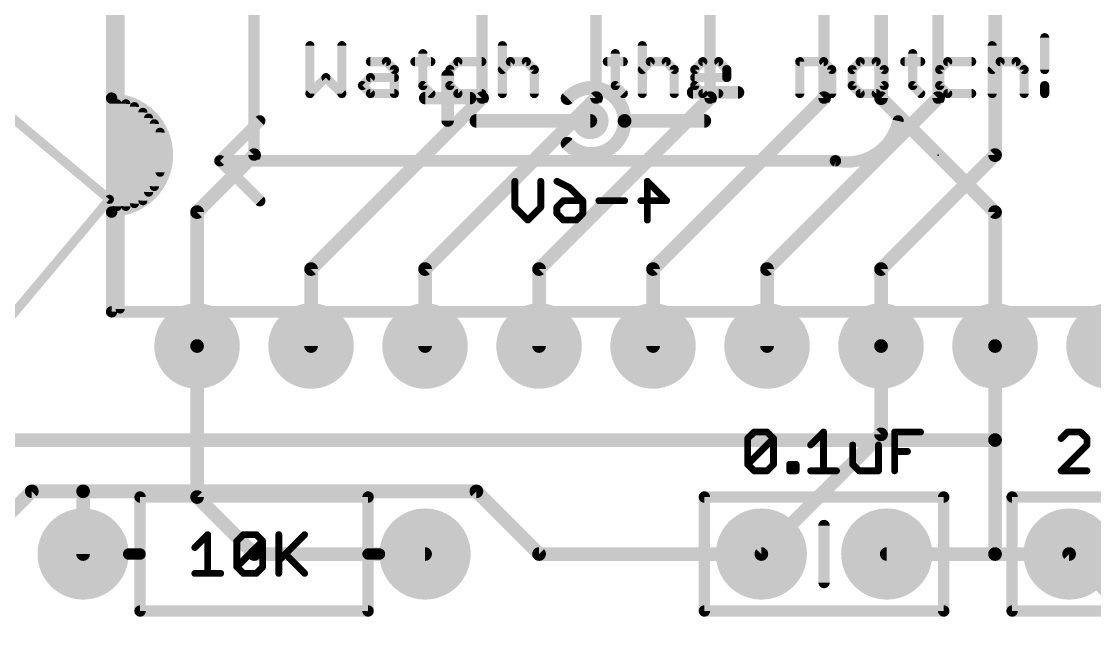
# Model space of a CAD drawing. Extents: x -33 to 32.5, y -8.9 to 49.7.
# Drawn here: x -20.42 to 3.49, y 17.5 to 30.92 of the extents above; entities that cross this region are included whole.
import ezdxf

# ---------------------------------------------------------------- set-up
doc = ezdxf.new("R2010")
doc.units = 0
for name, color, linetype in [('1', 12, 'CONTINUOUS'), ('16', 132, 'CONTINUOUS'), ('17', 110, 'CONTINUOUS'), ('21', 41, 'CONTINUOUS'), ('22', 40, 'CONTINUOUS'), ('23', 53, 'CONTINUOUS')]:
    doc.layers.add(name, color=color, linetype=linetype)

# ---------------------------------------------------------------- blocks, each defined once
blk = doc.blocks.new('ROUNDP')
at = {"const_width": 0.5}
blk.add_lwpolyline([(0, -0.25, 1), (0, 0.25, 1), (0, -0.25)], format="xyb", dxfattribs=at)

msp = doc.modelspace()

# ---------------------------------------------------------------- linework, layer by layer
at = {"layer": '1', "const_width": 0.3048}
for points in [[(-1.27, 29.21), (-1.27, 32.131)], [(1.27, 26.67), (-1.27, 29.21)], [(1.27, 23.6855), (1.27, 26.67)], [(-16.51, 20.32), (-16.51, 23.6855)], [(-1.27, 21.717), (-1.27, 23.6855)], [(-3.937, 19.05), (-1.27, 21.717)], [(-15.24, 19.05), (-16.51, 20.32)], [(-15.24, 19.05), (-11.43, 19.05)]]:
    msp.add_lwpolyline(points, dxfattribs=at)
at = {"layer": '1', "const_width": 0.1524}
for points in [[(-1.2161, 29.2639, 1), (-1.3239, 29.1561)], [(-1.3462, 29.21, 1), (-1.1938, 29.21)], [(1.3462, 26.67, 1), (1.1938, 26.67)], [(1.2161, 26.6161, 1), (1.3239, 26.7239)], [(-16.4338, 23.6855, 1), (-16.5862, 23.6855)], [(-1.1938, 23.6855, 1), (-1.3462, 23.6855)], [(1.1938, 23.6855, 1), (1.3462, 23.6855)], [(-1.3462, 21.717, 1), (-1.1938, 21.717)], [(-1.2161, 21.6631, 1), (-1.3239, 21.7709)], [(-16.4561, 20.3739, 1), (-16.5639, 20.2661)], [(-16.5862, 20.32, 1), (-16.4338, 20.32)], [(-15.24, 19.1262, 1), (-15.24, 18.9738)], [(-15.2939, 18.9961, 1), (-15.1861, 19.1039)], [(-11.43, 18.9738, 1), (-11.43, 19.1262)], [(-3.9909, 19.1039, 1), (-3.8831, 18.9961)]]:
    msp.add_lwpolyline(points, format="xyb", dxfattribs=at)
at = {"layer": '16'}
for points, const_width in [([(-15.24, 27.94), (-15.24, 35.56)], 0.254), ([(-10.16, 29.21), (-10.16, 34.29)], 0.254), ([(-7.62, 29.21), (-7.62, 33.02)], 0.254), ([(-5.08, 29.21), (-5.08, 33.02)], 0.254), ([(-2.54, 29.21), (-2.54, 33.02)], 0.254), ([(0, 29.21), (0, 33.02)], 0.254), ([(1.27, 27.94), (1.27, 32.131)], 0.3048), ([(-13.97, 25.4), (-10.16, 29.21)], 0.3048), ([(-11.43, 25.4), (-7.62, 29.21)], 0.3048), ([(-8.89, 25.4), (-5.08, 29.21)], 0.3048), ([(-6.35, 25.4), (-2.54, 29.21)], 0.3048), ([(-3.81, 25.4), (0, 29.21)], 0.3048), ([(-16.51, 26.67), (-15.24, 27.94)], 0.3048), ([(-1.27, 25.4), (1.27, 27.94)], 0.3048), ([(-16.51, 23.6855), (-16.51, 26.67)], 0.3048), ([(-13.97, 23.6855), (-13.97, 25.4)], 0.3048), ([(-11.43, 23.6855), (-11.43, 25.4)], 0.3048), ([(-8.89, 23.6855), (-8.89, 25.4)], 0.3048), ([(-6.35, 23.6855), (-6.35, 25.4)], 0.3048), ([(-3.81, 23.6855), (-3.81, 25.4)], 0.3048), ([(-1.27, 23.6855), (-1.27, 25.4)], 0.3048), ([(1.27, 21.59), (1.27, 23.6855)], 0.3048), ([(-23.6623, 21.59), (1.27, 21.59)], 0.3048), ([(1.27, 21.59), (1.27, 19.05)], 0.3048), ([(-20.193, 20.447), (-22.86, 17.78)], 0.3048), ([(-19.05, 20.447), (-20.193, 20.447)], 0.3048), ([(-19.05, 20.447), (-10.287, 20.447)], 0.3048), ([(-19.05, 19.05), (-19.05, 20.447)], 0.3048), ([(-10.287, 20.447), (-8.89, 19.05)], 0.3048), ([(-8.89, 19.05), (-3.937, 19.05)], 0.3048), ([(1.27, 19.05), (-1.143, 19.05)], 0.3048), ([(1.27, 19.05), (2.921, 19.05)], 0.3048), ([(2.921, 19.05), (4.572, 17.399)], 0.3048)]:
    msp.add_lwpolyline(points, dxfattribs=dict(at, const_width=const_width))
for points, const_width in [([(-10.1061, 29.1561, 1), (-10.2139, 29.2639)], 0.1524), ([(-10.2235, 29.21, 1), (-10.0965, 29.21)], 0.127), ([(-7.5661, 29.1561, 1), (-7.6739, 29.2639)], 0.1524), ([(-7.6835, 29.21, 1), (-7.5565, 29.21)], 0.127), ([(-5.0261, 29.1561, 1), (-5.1339, 29.2639)], 0.1524), ([(-5.1435, 29.21, 1), (-5.0165, 29.21)], 0.127), ([(-2.4861, 29.1561, 1), (-2.5939, 29.2639)], 0.1524), ([(-2.6035, 29.21, 1), (-2.4765, 29.21)], 0.127), ([(0.0539, 29.1561, 1), (-0.0539, 29.2639)], 0.1524), ([(-0.0635, 29.21, 1), (0.0635, 29.21)], 0.127), ([(-15.1861, 27.8861, 1), (-15.2939, 27.9939)], 0.1524), ([(-15.3035, 27.94, 1), (-15.1765, 27.94)], 0.127), ([(1.1938, 27.94, 1), (1.3462, 27.94)], 0.1524), ([(1.3239, 27.8861, 1), (1.2161, 27.9939)], 0.1524), ([(-16.4338, 26.67, 1), (-16.5862, 26.67)], 0.1524), ([(-16.5639, 26.7239, 1), (-16.4561, 26.6161)], 0.1524), ([(-13.8938, 25.4, 1), (-14.0462, 25.4)], 0.1524), ([(-14.0239, 25.4539, 1), (-13.9161, 25.3461)], 0.1524), ([(-11.3538, 25.4, 1), (-11.5062, 25.4)], 0.1524), ([(-11.4839, 25.4539, 1), (-11.3761, 25.3461)], 0.1524), ([(-8.8138, 25.4, 1), (-8.9662, 25.4)], 0.1524), ([(-8.9439, 25.4539, 1), (-8.8361, 25.3461)], 0.1524), ([(-6.2738, 25.4, 1), (-6.4262, 25.4)], 0.1524), ([(-6.4039, 25.4539, 1), (-6.2961, 25.3461)], 0.1524), ([(-3.7338, 25.4, 1), (-3.8862, 25.4)], 0.1524), ([(-3.8639, 25.4539, 1), (-3.7561, 25.3461)], 0.1524), ([(-1.1938, 25.4, 1), (-1.3462, 25.4)], 0.1524), ([(-1.3239, 25.4539, 1), (-1.2161, 25.3461)], 0.1524), ([(-16.5862, 23.6855, 1), (-16.4338, 23.6855)], 0.1524), ([(-14.0462, 23.6855, 1), (-13.8938, 23.6855)], 0.1524), ([(-11.5062, 23.6855, 1), (-11.3538, 23.6855)], 0.1524), ([(-8.9662, 23.6855, 1), (-8.8138, 23.6855)], 0.1524), ([(-6.4262, 23.6855, 1), (-6.2738, 23.6855)], 0.1524), ([(-3.8862, 23.6855, 1), (-3.7338, 23.6855)], 0.1524), ([(-1.3462, 23.6855, 1), (-1.1938, 23.6855)], 0.1524), ([(1.3462, 23.6855, 1), (1.1938, 23.6855)], 0.1524), ([(1.3462, 21.59, 1), (1.1938, 21.59)], 0.1524), ([(1.1938, 21.59, 1), (1.3462, 21.59)], 0.1524), ([(1.27, 21.5138, 1), (1.27, 21.6662)], 0.1524), ([(-20.193, 20.5232, 1), (-20.193, 20.3708)], 0.1524), ([(-20.1391, 20.3931, 1), (-20.2469, 20.5009)], 0.1524), ([(-19.05, 20.5232, 1), (-19.05, 20.3708)], 0.1524), ([(-18.9738, 20.447, 1), (-19.1262, 20.447)], 0.1524), ([(-19.05, 20.3708, 1), (-19.05, 20.5232)], 0.1524), ([(-10.2331, 20.5009, 1), (-10.3409, 20.3931)], 0.1524), ([(-10.287, 20.3708, 1), (-10.287, 20.5232)], 0.1524), ([(-8.89, 19.1262, 1), (-8.89, 18.9738)], 0.1524), ([(-8.9439, 18.9961, 1), (-8.8361, 19.1039)], 0.1524), ([(-3.937, 18.9738, 1), (-3.937, 19.1262)], 0.1524), ([(-1.143, 19.1262, 1), (-1.143, 18.9738)], 0.1524), ([(1.27, 19.1262, 1), (1.27, 18.9738)], 0.1524), ([(1.27, 18.9738, 1), (1.27, 19.1262)], 0.1524), ([(2.9749, 19.1039, 1), (2.8671, 18.9961)], 0.1524), ([(2.921, 18.9738, 1), (2.921, 19.1262)], 0.1524), ([(-19.1262, 19.05, 1), (-18.9738, 19.05)], 0.1524), ([(1.1938, 19.05, 1), (1.3462, 19.05)], 0.1524)]:
    msp.add_lwpolyline(points, format="xyb", dxfattribs=dict(at, const_width=const_width))
at = {"layer": '21'}
for points, const_width in [([(-18.415, 31.369), (-18.415, 29.21)], 0.254), ([(-18.2245, 31.3055), (-18.2245, 24.511)], 0.2032), ([(2.3762, 30.5573), (2.3762, 29.8455)], 0.2032), ([(-13.9954, 30.3793), (-13.9954, 29.3116)], 0.2032), ([(-13.2836, 29.3116), (-13.2836, 30.3793)], 0.2032), ([(-9.7076, 30.3793), (-9.7076, 29.3116)], 0.2032), ([(-6.5892, 30.3793), (-6.5892, 29.3116)], 0.2032), ([(1.2068, 30.3793), (1.2068, 29.3116)], 0.2032), ([(-11.4787, 30.2014), (-11.4787, 29.4896)], 0.2032), ([(-7.1909, 30.2014), (-7.1909, 29.4896)], 0.2032), ([(-0.5643, 30.2014), (-0.5643, 29.4896)], 0.2032), ([(-12.6481, 30.0234), (-12.2921, 30.0234)], 0.2032), ([(-12.2921, 30.0234), (-12.1142, 29.8455)], 0.2032), ([(-12.1142, 29.8455), (-12.1142, 29.3116)], 0.2032), ([(-11.6566, 30.0234), (-11.3007, 30.0234)], 0.2032), ([(-10.6991, 30.0234), (-10.877, 29.8455)], 0.2032), ([(-10.877, 29.8455), (-10.877, 29.4896)], 0.2032), ([(-10.1652, 30.0234), (-10.6991, 30.0234)], 0.2032), ([(-9.7076, 29.8455), (-9.5297, 30.0234)], 0.2032), ([(-9.5297, 30.0234), (-9.1738, 30.0234)], 0.2032), ([(-9.1738, 30.0234), (-8.9958, 29.8455)], 0.2032), ([(-8.9958, 29.8455), (-8.9958, 29.3116)], 0.2032), ([(-7.3688, 30.0234), (-7.0129, 30.0234)], 0.2032), ([(-6.5892, 29.8455), (-6.4113, 30.0234)], 0.2032), ([(-6.4113, 30.0234), (-6.0554, 30.0234)], 0.2032), ([(-6.0554, 30.0234), (-5.8774, 29.8455)], 0.2032), ([(-5.8774, 29.8455), (-5.8774, 29.3116)], 0.2032), ([(-5.4198, 29.8455), (-5.2419, 30.0234)], 0.2032), ([(-5.4198, 29.4896), (-5.4198, 29.8455)], 0.2032), ([(-5.2419, 30.0234), (-4.886, 30.0234)], 0.2032), ([(-4.886, 30.0234), (-4.708, 29.8455)], 0.2032), ([(-4.708, 29.8455), (-4.708, 29.6675)], 0.2032), ([(-3.081, 29.3116), (-3.081, 30.0234)], 0.2032), ([(-3.081, 30.0234), (-2.5472, 30.0234)], 0.2032), ([(-2.5472, 30.0234), (-2.3692, 29.8455)], 0.2032), ([(-2.3692, 29.8455), (-2.3692, 29.3116)], 0.2032), ([(-1.7337, 30.0234), (-1.9116, 29.8455)], 0.2032), ([(-1.9116, 29.8455), (-1.9116, 29.4896)], 0.2032), ([(-1.3778, 30.0234), (-1.7337, 30.0234)], 0.2032), ([(-1.1998, 29.8455), (-1.3778, 30.0234)], 0.2032), ([(-1.1998, 29.4896), (-1.1998, 29.8455)], 0.2032), ([(-0.7422, 30.0234), (-0.3863, 30.0234)], 0.2032), ([(0.2153, 30.0234), (0.0374, 29.8455)], 0.2032), ([(0.0374, 29.8455), (0.0374, 29.4896)], 0.2032), ([(0.7492, 30.0234), (0.2153, 30.0234)], 0.2032), ([(1.2068, 29.8455), (1.3847, 30.0234)], 0.2032), ([(1.3847, 30.0234), (1.7406, 30.0234)], 0.2032), ([(1.7406, 30.0234), (1.9186, 29.8455)], 0.2032), ([(1.9186, 29.8455), (1.9186, 29.3116)], 0.2032), ([(-13.9954, 29.3116), (-13.6395, 29.6675)], 0.2032), ([(-13.6395, 29.6675), (-13.2836, 29.3116)], 0.2032), ([(-12.826, 29.4896), (-12.6481, 29.6675)], 0.2032), ([(-12.6481, 29.6675), (-12.1142, 29.6675)], 0.2032), ([(-4.708, 29.6675), (-5.4198, 29.6675)], 0.2032), ([(-12.6481, 29.3116), (-12.826, 29.4896)], 0.2032), ([(-12.1142, 29.3116), (-12.6481, 29.3116)], 0.2032), ([(-11.4787, 29.4896), (-11.3007, 29.3116)], 0.2032), ([(-10.877, 29.4896), (-10.6991, 29.3116)], 0.2032), ([(-10.6991, 29.3116), (-10.1652, 29.3116)], 0.2032), ([(-7.1909, 29.4896), (-7.0129, 29.3116)], 0.2032), ([(-5.2419, 29.3116), (-5.4198, 29.4896)], 0.2032), ([(-4.886, 29.3116), (-5.2419, 29.3116)], 0.2032), ([(-1.9116, 29.4896), (-1.7337, 29.3116)], 0.2032), ([(-1.7337, 29.3116), (-1.3778, 29.3116)], 0.2032), ([(-1.3778, 29.3116), (-1.1998, 29.4896)], 0.2032), ([(-0.5643, 29.4896), (-0.3863, 29.3116)], 0.2032), ([(0.0374, 29.4896), (0.2153, 29.3116)], 0.2032), ([(0.2153, 29.3116), (0.7492, 29.3116)], 0.2032), ([(2.3762, 29.4896), (2.3762, 29.3116)], 0.2032), ([(-18.415, 29.21), (-18.415, 26.67)], 0.254), ([(-18.288, 29.083), (-18.288, 26.797)], 0.2032), ([(-18.288, 26.797), (-18.0975, 29.083)], 0.2032), ([(-18.0975, 29.083), (-18.0975, 26.797)], 0.2032), ([(-18.0975, 26.797), (-17.907, 29.0195)], 0.2032), ([(-17.907, 29.0195), (-17.907, 26.8605)], 0.2032), ([(-17.907, 26.8605), (-17.7165, 28.8925)], 0.2032), ([(-17.7165, 28.8925), (-17.7165, 26.924)], 0.2032), ([(-17.7165, 26.924), (-17.5895, 28.7655)], 0.2032), ([(-17.5895, 28.7655), (-17.5895, 27.1145)], 0.2032), ([(-17.5895, 27.1145), (-17.4625, 28.6385)], 0.2032), ([(-17.4625, 28.6385), (-17.4625, 27.2415)], 0.2032), ([(-16.002, 27.813), (-15.113, 28.702)], 0.254), ([(-17.4625, 27.2415), (-17.3355, 28.448)], 0.2032), ([(-17.3355, 28.448), (-17.3355, 27.559)], 0.2032), ([(-2.286, 27.813), (-16.002, 27.813)], 0.254), ([(-16.002, 27.813), (-15.113, 26.924)], 0.254), ([(-18.415, 26.67), (-18.415, 24.4475)], 0.254), ([(18.415, 24.4475), (-18.415, 24.4475)], 0.254), ([(-4.2418, 21.6245), (-4.0977, 21.7685)], 0.1524), ([(-4.0977, 21.7685), (-3.8096, 21.7685)], 0.1524), ([(-3.8096, 21.7685), (-3.6656, 21.6245)], 0.1524), ([(-2.8385, 21.4804), (-2.5504, 21.7685)], 0.1524), ([(-2.5504, 21.7685), (-2.5504, 20.9042)], 0.1524), ([(-0.9675, 20.9042), (-0.9675, 21.7685)], 0.1524), ([(-0.9675, 21.7685), (-0.3913, 21.7685)], 0.1524), ([(2.8873, 21.7685), (2.7432, 21.6245)], 0.1524), ([(3.1754, 21.7685), (2.8873, 21.7685)], 0.1524), ([(3.3194, 21.6245), (3.1754, 21.7685)], 0.1524), ([(-4.2418, 21.0483), (-4.2418, 21.6245)], 0.1524), ([(-4.2418, 21.0483), (-3.6656, 21.6245)], 0.1524), ([(-3.6656, 21.6245), (-3.6656, 21.0483)], 0.1524), ([(-1.903, 21.4804), (-1.903, 21.0483)], 0.1524), ([(-1.3268, 20.9042), (-1.3268, 21.4804)], 0.1524), ([(2.7432, 20.9042), (3.3194, 21.4804)], 0.1524), ([(3.3194, 21.4804), (3.3194, 21.6245)], 0.1524), ([(-0.9675, 21.3364), (-0.6794, 21.3364)], 0.1524), ([(-4.0977, 20.9042), (-4.2418, 21.0483)], 0.1524), ([(-3.6656, 21.0483), (-3.8096, 20.9042)], 0.1524), ([(-3.3063, 20.9042), (-3.3063, 21.0483)], 0.1524), ([(-3.3063, 21.0483), (-3.1622, 21.0483)], 0.1524), ([(-3.1622, 21.0483), (-3.1622, 20.9042)], 0.1524), ([(-1.903, 21.0483), (-1.7589, 20.9042)], 0.1524), ([(-3.8096, 20.9042), (-4.0977, 20.9042)], 0.1524), ([(-3.1622, 20.9042), (-3.3063, 20.9042)], 0.1524), ([(-2.8385, 20.9042), (-2.2623, 20.9042)], 0.1524), ([(-1.7589, 20.9042), (-1.3268, 20.9042)], 0.1524), ([(3.3194, 20.9042), (2.7432, 20.9042)], 0.1524), ([(-17.78, 19.05), (-17.78, 20.32)], 0.254), ([(-17.78, 20.32), (-12.7, 20.32)], 0.254), ([(-12.7, 20.32), (-12.7, 19.05)], 0.254), ([(-5.207, 20.32), (0.127, 20.32)], 0.254), ([(-5.207, 17.78), (-5.207, 20.32)], 0.254), ([(0.127, 20.32), (0.127, 17.78)], 0.254), ([(1.651, 20.32), (6.985, 20.32)], 0.254), ([(1.651, 17.78), (1.651, 20.32)], 0.254), ([(-2.54, 19.685), (-2.54, 18.415)], 0.254), ([(-16.5608, 19.1944), (-16.2727, 19.4825)], 0.1524), ([(-16.2727, 19.4825), (-16.2727, 18.6182)], 0.1524), ([(-15.6253, 19.3385), (-15.4812, 19.4825)], 0.1524), ([(-15.6253, 18.7623), (-15.6253, 19.3385)], 0.1524), ([(-15.6253, 18.7623), (-15.0491, 19.3385)], 0.1524), ([(-15.4812, 19.4825), (-15.1931, 19.4825)], 0.1524), ([(-15.1931, 19.4825), (-15.0491, 19.3385)], 0.1524), ([(-15.0491, 19.3385), (-15.0491, 18.7623)], 0.1524), ([(-14.6898, 19.4825), (-14.6898, 18.6182)], 0.1524), ([(-14.6898, 18.9063), (-14.1135, 19.4825)], 0.1524), ([(-17.78, 19.05), (-18.034, 19.05)], 0.254), ([(-17.78, 17.78), (-17.78, 19.05)], 0.254), ([(-12.7, 19.05), (-12.7, 17.78)], 0.254), ([(-12.7, 19.05), (-12.446, 19.05)], 0.254), ([(-14.5457, 19.0504), (-14.1135, 18.6182)], 0.1524), ([(-16.5608, 18.6182), (-15.9846, 18.6182)], 0.1524), ([(-15.4812, 18.6182), (-15.6253, 18.7623)], 0.1524), ([(-15.1931, 18.6182), (-15.4812, 18.6182)], 0.1524), ([(-15.0491, 18.7623), (-15.1931, 18.6182)], 0.1524), ([(-12.7, 17.78), (-17.78, 17.78)], 0.254), ([(0.127, 17.78), (-5.207, 17.78)], 0.254), ([(6.985, 17.78), (1.651, 17.78)], 0.254)]:
    msp.add_lwpolyline(points, dxfattribs=dict(at, const_width=const_width))
for points, const_width in [([(2.427, 30.5573, 1), (2.3254, 30.5573)], 0.1016), ([(-13.9446, 30.3793, 1), (-14.0462, 30.3793)], 0.1016), ([(-13.2328, 30.3793, 1), (-13.3344, 30.3793)], 0.1016), ([(-9.6568, 30.3793, 1), (-9.7584, 30.3793)], 0.1016), ([(-6.5384, 30.3793, 1), (-6.64, 30.3793)], 0.1016), ([(1.2576, 30.3793, 1), (1.156, 30.3793)], 0.1016), ([(-11.4279, 30.2014, 1), (-11.5295, 30.2014)], 0.1016), ([(-7.1401, 30.2014, 1), (-7.2417, 30.2014)], 0.1016), ([(-0.5135, 30.2014, 1), (-0.6151, 30.2014)], 0.1016), ([(-12.6481, 30.0742, 1), (-12.6481, 29.9726)], 0.1016), ([(-12.2562, 30.0593, 1), (-12.3281, 29.9875)], 0.1016), ([(-12.2921, 29.9726, 1), (-12.2921, 30.0742)], 0.1016), ([(-12.0634, 29.8455, 1), (-12.165, 29.8455)], 0.1016), ([(-12.1501, 29.8095, 1), (-12.0783, 29.8814)], 0.1016), ([(-11.6566, 30.0742, 1), (-11.6566, 29.9726)], 0.1016), ([(-11.3007, 29.9726, 1), (-11.3007, 30.0742)], 0.1016), ([(-10.8262, 29.8455, 1), (-10.9278, 29.8455)], 0.1016), ([(-10.9129, 29.8814, 1), (-10.8411, 29.8095)], 0.1016), ([(-10.6991, 30.0742, 1), (-10.6991, 29.9726)], 0.1016), ([(-10.6631, 29.9875, 1), (-10.735, 30.0593)], 0.1016), ([(-10.1652, 29.9726, 1), (-10.1652, 30.0742)], 0.1016), ([(-9.7435, 29.8814, 1), (-9.6717, 29.8095)], 0.1016), ([(-9.5297, 30.0742, 1), (-9.5297, 29.9726)], 0.1016), ([(-9.4937, 29.9875, 1), (-9.5656, 30.0593)], 0.1016), ([(-9.1378, 30.0593, 1), (-9.2097, 29.9875)], 0.1016), ([(-9.1738, 29.9726, 1), (-9.1738, 30.0742)], 0.1016), ([(-8.945, 29.8455, 1), (-9.0466, 29.8455)], 0.1016), ([(-9.0317, 29.8095, 1), (-8.9599, 29.8814)], 0.1016), ([(-7.3688, 30.0742, 1), (-7.3688, 29.9726)], 0.1016), ([(-7.0129, 29.9726, 1), (-7.0129, 30.0742)], 0.1016), ([(-6.6251, 29.8814, 1), (-6.5533, 29.8095)], 0.1016), ([(-6.4113, 30.0742, 1), (-6.4113, 29.9726)], 0.1016), ([(-6.3754, 29.9875, 1), (-6.4472, 30.0593)], 0.1016), ([(-6.0194, 30.0593, 1), (-6.0913, 29.9875)], 0.1016), ([(-6.0554, 29.9726, 1), (-6.0554, 30.0742)], 0.1016), ([(-5.8266, 29.8455, 1), (-5.9282, 29.8455)], 0.1016), ([(-5.9133, 29.8095, 1), (-5.8415, 29.8814)], 0.1016), ([(-5.369, 29.8455, 1), (-5.4706, 29.8455)], 0.1016), ([(-5.4557, 29.8814, 1), (-5.3839, 29.8095)], 0.1016), ([(-5.2419, 30.0742, 1), (-5.2419, 29.9726)], 0.1016), ([(-5.206, 29.9875, 1), (-5.2778, 30.0593)], 0.1016), ([(-4.85, 30.0593, 1), (-4.9219, 29.9875)], 0.1016), ([(-4.886, 29.9726, 1), (-4.886, 30.0742)], 0.1016), ([(-4.6572, 29.8455, 1), (-4.7588, 29.8455)], 0.1016), ([(-4.7439, 29.8095, 1), (-4.6721, 29.8814)], 0.1016), ([(-3.0302, 30.0234, 1), (-3.1318, 30.0234)], 0.1016), ([(-3.081, 30.0742, 1), (-3.081, 29.9726)], 0.1016), ([(-2.5113, 30.0593, 1), (-2.5831, 29.9875)], 0.1016), ([(-2.5472, 29.9726, 1), (-2.5472, 30.0742)], 0.1016), ([(-2.3184, 29.8455, 1), (-2.42, 29.8455)], 0.1016), ([(-2.4051, 29.8095, 1), (-2.3333, 29.8814)], 0.1016), ([(-1.9476, 29.8814, 1), (-1.8757, 29.8095)], 0.1016), ([(-1.8608, 29.8455, 1), (-1.9624, 29.8455)], 0.1016), ([(-1.7337, 30.0742, 1), (-1.7337, 29.9726)], 0.1016), ([(-1.6978, 29.9875, 1), (-1.7696, 30.0593)], 0.1016), ([(-1.3419, 30.0593, 1), (-1.4137, 29.9875)], 0.1016), ([(-1.3778, 29.9726, 1), (-1.3778, 30.0742)], 0.1016), ([(-1.149, 29.8455, 1), (-1.2506, 29.8455)], 0.1016), ([(-1.2357, 29.8095, 1), (-1.1639, 29.8814)], 0.1016), ([(-0.7422, 30.0742, 1), (-0.7422, 29.9726)], 0.1016), ([(-0.3863, 29.9726, 1), (-0.3863, 30.0742)], 0.1016), ([(0.0014, 29.8814, 1), (0.0733, 29.8095)], 0.1016), ([(0.0882, 29.8455, 1), (-0.0134, 29.8455)], 0.1016), ([(0.2153, 30.0742, 1), (0.2153, 29.9726)], 0.1016), ([(0.2512, 29.9875, 1), (0.1794, 30.0593)], 0.1016), ([(0.7492, 29.9726, 1), (0.7492, 30.0742)], 0.1016), ([(1.1708, 29.8814, 1), (1.2427, 29.8095)], 0.1016), ([(1.3847, 30.0742, 1), (1.3847, 29.9726)], 0.1016), ([(1.4206, 29.9875, 1), (1.3488, 30.0593)], 0.1016), ([(1.7765, 30.0593, 1), (1.7047, 29.9875)], 0.1016), ([(1.7406, 29.9726, 1), (1.7406, 30.0742)], 0.1016), ([(1.9694, 29.8455, 1), (1.8678, 29.8455)], 0.1016), ([(1.8826, 29.8095, 1), (1.9545, 29.8814)], 0.1016), ([(2.3254, 29.8455, 1), (2.427, 29.8455)], 0.1016), ([(-13.6036, 29.7034, 1), (-13.6754, 29.6316)], 0.1016), ([(-13.6036, 29.6316, 1), (-13.6754, 29.7034)], 0.1016), ([(-12.6481, 29.7183, 1), (-12.6481, 29.6167)], 0.1016), ([(-12.6121, 29.6316, 1), (-12.684, 29.7034)], 0.1016), ([(-12.1142, 29.6167, 1), (-12.1142, 29.7183)], 0.1016), ([(-5.4198, 29.7183, 1), (-5.4198, 29.6167)], 0.1016), ([(-4.7588, 29.6675, 1), (-4.6572, 29.6675)], 0.1016), ([(-4.708, 29.6167, 1), (-4.708, 29.7183)], 0.1016), ([(-12.7901, 29.5255, 1), (-12.8619, 29.4536)], 0.1016), ([(-12.8619, 29.5255, 1), (-12.7901, 29.4536)], 0.1016), ([(-12.6481, 29.3624, 1), (-12.6481, 29.2608)], 0.1016), ([(-12.1142, 29.2608, 1), (-12.1142, 29.3624)], 0.1016), ([(-11.4427, 29.5255, 1), (-11.5146, 29.4536)], 0.1016), ([(-11.5295, 29.4896, 1), (-11.4279, 29.4896)], 0.1016), ([(-10.8411, 29.5255, 1), (-10.9129, 29.4536)], 0.1016), ([(-10.9278, 29.4896, 1), (-10.8262, 29.4896)], 0.1016), ([(-10.6991, 29.3624, 1), (-10.6991, 29.2608)], 0.1016), ([(-10.1652, 29.2608, 1), (-10.1652, 29.3624)], 0.1016), ([(-7.1549, 29.5255, 1), (-7.2268, 29.4536)], 0.1016), ([(-7.2417, 29.4896, 1), (-7.1401, 29.4896)], 0.1016), ([(-5.3839, 29.5255, 1), (-5.4557, 29.4536)], 0.1016), ([(-5.4706, 29.4896, 1), (-5.369, 29.4896)], 0.1016), ([(-5.2419, 29.3624, 1), (-5.2419, 29.2608)], 0.1016), ([(-4.886, 29.2608, 1), (-4.886, 29.3624)], 0.1016), ([(-1.8757, 29.5255, 1), (-1.9476, 29.4536)], 0.1016), ([(-1.9624, 29.4896, 1), (-1.8608, 29.4896)], 0.1016), ([(-1.7337, 29.3624, 1), (-1.7337, 29.2608)], 0.1016), ([(-1.3778, 29.2608, 1), (-1.3778, 29.3624)], 0.1016), ([(-1.2506, 29.4896, 1), (-1.149, 29.4896)], 0.1016), ([(-1.1639, 29.4536, 1), (-1.2357, 29.5255)], 0.1016), ([(-0.5284, 29.5255, 1), (-0.6002, 29.4536)], 0.1016), ([(-0.6151, 29.4896, 1), (-0.5135, 29.4896)], 0.1016), ([(0.0733, 29.5255, 1), (0.0014, 29.4536)], 0.1016), ([(-0.0134, 29.4896, 1), (0.0882, 29.4896)], 0.1016), ([(0.2153, 29.3624, 1), (0.2153, 29.2608)], 0.1016), ([(0.7492, 29.2608, 1), (0.7492, 29.3624)], 0.1016), ([(2.427, 29.4896, 1), (2.3254, 29.4896)], 0.1016), ([(-18.3515, 29.21, 1), (-18.4785, 29.21)], 0.127), ([(-18.4785, 29.21, 1), (-18.3515, 29.21)], 0.127), ([(-18.415, 26.67, 1), (-18.415, 29.21)], 0.2032), ([(-18.415, 29.2608, 1), (-18.415, 29.1592)], 0.1016), ([(-18.2372, 29.083, 1), (-18.3388, 29.083)], 0.1016), ([(-18.0467, 29.083, 1), (-18.1483, 29.083)], 0.1016), ([(-18.0469, 29.0788, 1), (-18.1481, 29.0872)], 0.1016), ([(-14.0313, 29.3475, 1), (-13.9595, 29.2757)], 0.1016), ([(-14.0462, 29.3116, 1), (-13.9446, 29.3116)], 0.1016), ([(-13.3344, 29.3116, 1), (-13.2328, 29.3116)], 0.1016), ([(-13.3195, 29.2757, 1), (-13.2477, 29.3475)], 0.1016), ([(-12.684, 29.2757, 1), (-12.6121, 29.3475)], 0.1016), ([(-12.165, 29.3116, 1), (-12.0634, 29.3116)], 0.1016), ([(-11.3366, 29.2757, 1), (-11.2648, 29.3475)], 0.1016), ([(-10.735, 29.2757, 1), (-10.6631, 29.3475)], 0.1016), ([(-9.7584, 29.3116, 1), (-9.6568, 29.3116)], 0.1016), ([(-9.0466, 29.3116, 1), (-8.945, 29.3116)], 0.1016), ([(-7.0488, 29.2757, 1), (-6.977, 29.3475)], 0.1016), ([(-6.64, 29.3116, 1), (-6.5384, 29.3116)], 0.1016), ([(-5.9282, 29.3116, 1), (-5.8266, 29.3116)], 0.1016), ([(-5.2778, 29.2757, 1), (-5.206, 29.3475)], 0.1016), ([(-3.1318, 29.3116, 1), (-3.0302, 29.3116)], 0.1016), ([(-2.42, 29.3116, 1), (-2.3184, 29.3116)], 0.1016), ([(-1.7696, 29.2757, 1), (-1.6978, 29.3475)], 0.1016), ([(-1.4137, 29.3475, 1), (-1.3419, 29.2757)], 0.1016), ([(-0.4223, 29.2757, 1), (-0.3504, 29.3475)], 0.1016), ([(0.1794, 29.2757, 1), (0.2512, 29.3475)], 0.1016), ([(1.156, 29.3116, 1), (1.2576, 29.3116)], 0.1016), ([(1.8678, 29.3116, 1), (1.9694, 29.3116)], 0.1016), ([(2.3254, 29.3116, 1), (2.427, 29.3116)], 0.1016), ([(-17.8562, 29.0195, 1), (-17.9578, 29.0195)], 0.1016), ([(-17.8564, 29.0152, 1), (-17.9576, 29.0238)], 0.1016), ([(-17.6657, 28.8925, 1), (-17.7673, 28.8925)], 0.1016), ([(-17.6659, 28.8878, 1), (-17.7671, 28.8972)], 0.1016), ([(-17.5387, 28.7655, 1), (-17.6403, 28.7655)], 0.1016), ([(-17.5388, 28.762, 1), (-17.6402, 28.769)], 0.1016), ([(-17.4117, 28.6385, 1), (-17.5133, 28.6385)], 0.1016), ([(-17.4119, 28.6343, 1), (-17.5131, 28.6427)], 0.1016), ([(-15.0681, 28.6571, 1), (-15.1579, 28.7469)], 0.127), ([(-2.286, 27.813, 0.4142), (-0.889, 28.702)], 0.254), ([(-0.827, 28.6882, 1), (-0.951, 28.7158)], 0.127), ([(-17.2847, 28.448, 1), (-17.3863, 28.448)], 0.1016), ([(-17.285, 28.4427, 1), (-17.386, 28.4533)], 0.1016), ([(-16.002, 27.8765, 1), (-16.002, 27.7495)], 0.127), ([(-15.9571, 27.8579, 1), (-16.0469, 27.7681)], 0.127), ([(-16.0469, 27.8579, 1), (-15.9571, 27.7681)], 0.127), ([(-2.2722, 27.875, 1), (-2.2998, 27.751)], 0.127), ([(-2.286, 27.7495, 1), (-2.286, 27.8765)], 0.127), ([(-17.3863, 27.559, 1), (-17.2847, 27.559)], 0.1016), ([(-17.513, 27.2468, 1), (-17.412, 27.2362)], 0.1016), ([(-17.5133, 27.2415, 1), (-17.4117, 27.2415)], 0.1016), ([(-17.6401, 27.1187, 1), (-17.5389, 27.1103)], 0.1016), ([(-17.6403, 27.1145, 1), (-17.5387, 27.1145)], 0.1016), ([(-15.1579, 26.8791, 1), (-15.0681, 26.9689)], 0.127), ([(-18.3515, 26.67, 1), (-18.4785, 26.67)], 0.127), ([(-18.3386, 26.8012, 1), (-18.2374, 26.7928)], 0.1016), ([(-18.3388, 26.797, 1), (-18.2372, 26.797)], 0.1016), ([(-18.1481, 26.8013, 1), (-18.0469, 26.7927)], 0.1016), ([(-18.1483, 26.797, 1), (-18.0467, 26.797)], 0.1016), ([(-17.9576, 26.8652, 1), (-17.8564, 26.8558)], 0.1016), ([(-17.9578, 26.8605, 1), (-17.8562, 26.8605)], 0.1016), ([(-17.7672, 26.9275, 1), (-17.6658, 26.9205)], 0.1016), ([(-17.7673, 26.924, 1), (-17.6657, 26.924)], 0.1016), ([(-18.4785, 26.67, 1), (-18.3515, 26.67)], 0.127), ([(-18.415, 26.7208, 1), (-18.415, 26.6192)], 0.1016), ([(-18.415, 24.511, 1), (-18.415, 24.384)], 0.127), ([(-18.4785, 24.4475, 1), (-18.3515, 24.4475)], 0.127), ([(-18.2753, 24.511, 1), (-18.1737, 24.511)], 0.1016), ([(-4.0977, 21.8066, 1), (-4.0977, 21.7304)], 0.0762), ([(-4.0708, 21.7416, 1), (-4.1247, 21.7955)], 0.0762), ([(-3.7827, 21.7955, 1), (-3.8366, 21.7416)], 0.0762), ([(-3.8096, 21.7304, 1), (-3.8096, 21.8066)], 0.0762), ([(-2.5123, 21.7685, 1), (-2.5885, 21.7685)], 0.0762), ([(-2.5235, 21.7416, 1), (-2.5774, 21.7955)], 0.0762), ([(-0.9294, 21.7685, 1), (-1.0056, 21.7685)], 0.0762), ([(-0.9675, 21.8066, 1), (-0.9675, 21.7304)], 0.0762), ([(-0.3913, 21.7304, 1), (-0.3913, 21.8066)], 0.0762), ([(2.8873, 21.8066, 1), (2.8873, 21.7304)], 0.0762), ([(2.9142, 21.7416, 1), (2.8603, 21.7955)], 0.0762), ([(3.2023, 21.7955, 1), (3.1484, 21.7416)], 0.0762), ([(3.1754, 21.7304, 1), (3.1754, 21.8066)], 0.0762), ([(-4.2037, 21.6245, 1), (-4.2799, 21.6245)], 0.0762), ([(-4.2687, 21.6514, 1), (-4.2149, 21.5975)], 0.0762), ([(-3.6275, 21.6245, 1), (-3.7037, 21.6245)], 0.0762), ([(-3.6386, 21.5975, 1), (-3.6925, 21.6514)], 0.0762), ([(-3.6925, 21.5975, 1), (-3.6386, 21.6514)], 0.0762), ([(-2.8655, 21.5074, 1), (-2.8116, 21.4535)], 0.0762), ([(-1.8649, 21.4804, 1), (-1.9411, 21.4804)], 0.0762), ([(-1.2887, 21.4804, 1), (-1.3649, 21.4804)], 0.0762), ([(2.7163, 21.6514, 1), (2.7701, 21.5975)], 0.0762), ([(3.3575, 21.6245, 1), (3.2813, 21.6245)], 0.0762), ([(3.2925, 21.5975, 1), (3.3464, 21.6514)], 0.0762), ([(3.3464, 21.4535, 1), (3.2925, 21.5074)], 0.0762), ([(-0.9675, 21.3745, 1), (-0.9675, 21.2983)], 0.0762), ([(-0.6794, 21.2983, 1), (-0.6794, 21.3745)], 0.0762), ([(3.2813, 21.4804, 1), (3.3575, 21.4804)], 0.0762), ([(-4.2149, 21.0752, 1), (-4.2687, 21.0213)], 0.0762), ([(-4.2687, 21.0752, 1), (-4.2149, 21.0213)], 0.0762), ([(-4.2799, 21.0483, 1), (-4.2037, 21.0483)], 0.0762), ([(-3.7037, 21.0483, 1), (-3.6275, 21.0483)], 0.0762), ([(-3.6386, 21.0213, 1), (-3.6925, 21.0752)], 0.0762), ([(-3.2682, 21.0483, 1), (-3.3444, 21.0483)], 0.0762), ([(-3.3063, 21.0864, 1), (-3.3063, 21.0102)], 0.0762), ([(-3.1241, 21.0483, 1), (-3.2003, 21.0483)], 0.0762), ([(-3.1622, 21.0102, 1), (-3.1622, 21.0864)], 0.0762), ([(-1.8761, 21.0752, 1), (-1.9299, 21.0213)], 0.0762), ([(-1.9411, 21.0483, 1), (-1.8649, 21.0483)], 0.0762), ([(-4.0977, 20.9423, 1), (-4.0977, 20.8661)], 0.0762), ([(-4.1247, 20.8773, 1), (-4.0708, 20.9311)], 0.0762), ([(-3.8366, 20.9311, 1), (-3.7827, 20.8773)], 0.0762), ([(-3.8096, 20.8661, 1), (-3.8096, 20.9423)], 0.0762), ([(-3.3063, 20.9423, 1), (-3.3063, 20.8661)], 0.0762), ([(-3.3444, 20.9042, 1), (-3.2682, 20.9042)], 0.0762), ([(-3.2003, 20.9042, 1), (-3.1241, 20.9042)], 0.0762), ([(-3.1622, 20.8661, 1), (-3.1622, 20.9423)], 0.0762), ([(-2.8385, 20.9423, 1), (-2.8385, 20.8661)], 0.0762), ([(-2.5885, 20.9042, 1), (-2.5123, 20.9042)], 0.0762), ([(-2.2623, 20.8661, 1), (-2.2623, 20.9423)], 0.0762), ([(-1.7589, 20.9423, 1), (-1.7589, 20.8661)], 0.0762), ([(-1.7859, 20.8773, 1), (-1.732, 20.9311)], 0.0762), ([(-1.3649, 20.9042, 1), (-1.2887, 20.9042)], 0.0762), ([(-1.3268, 20.8661, 1), (-1.3268, 20.9423)], 0.0762), ([(-1.0056, 20.9042, 1), (-0.9294, 20.9042)], 0.0762), ([(2.7432, 20.9423, 1), (2.7432, 20.8661)], 0.0762), ([(2.7163, 20.9311, 1), (2.7701, 20.8773)], 0.0762), ([(3.3194, 20.8661, 1), (3.3194, 20.9423)], 0.0762), ([(-17.7165, 20.32, 1), (-17.8435, 20.32)], 0.127), ([(-17.78, 20.3835, 1), (-17.78, 20.2565)], 0.127), ([(-12.6365, 20.32, 1), (-12.7635, 20.32)], 0.127), ([(-12.7, 20.2565, 1), (-12.7, 20.3835)], 0.127), ([(-5.207, 20.3835, 1), (-5.207, 20.2565)], 0.127), ([(-5.1435, 20.32, 1), (-5.2705, 20.32)], 0.127), ([(0.1905, 20.32, 1), (0.0635, 20.32)], 0.127), ([(0.127, 20.2565, 1), (0.127, 20.3835)], 0.127), ([(1.651, 20.3835, 1), (1.651, 20.2565)], 0.127), ([(1.7145, 20.32, 1), (1.5875, 20.32)], 0.127), ([(-2.4765, 19.685, 1), (-2.6035, 19.685)], 0.127), ([(-16.2346, 19.4825, 1), (-16.3108, 19.4825)], 0.0762), ([(-16.2457, 19.4556, 1), (-16.2996, 19.5095)], 0.0762), ([(-15.5872, 19.3385, 1), (-15.6634, 19.3385)], 0.0762), ([(-15.6522, 19.3654, 1), (-15.5983, 19.3115)], 0.0762), ([(-15.4812, 19.5206, 1), (-15.4812, 19.4444)], 0.0762), ([(-15.4543, 19.4556, 1), (-15.5082, 19.5095)], 0.0762), ([(-15.1662, 19.5095, 1), (-15.2201, 19.4556)], 0.0762), ([(-15.1931, 19.4444, 1), (-15.1931, 19.5206)], 0.0762), ([(-15.011, 19.3385, 1), (-15.0872, 19.3385)], 0.0762), ([(-15.0221, 19.3115, 1), (-15.076, 19.3654)], 0.0762), ([(-15.076, 19.3115, 1), (-15.0221, 19.3654)], 0.0762), ([(-14.6517, 19.4825, 1), (-14.7279, 19.4825)], 0.0762), ([(-14.0866, 19.4556, 1), (-14.1405, 19.5095)], 0.0762), ([(-18.034, 19.1135, 1), (-18.034, 18.9865)], 0.127), ([(-17.7165, 19.05, 1), (-17.8435, 19.05)], 0.127), ([(-17.78, 18.9865, 1), (-17.78, 19.1135)], 0.127), ([(-16.5877, 19.2214, 1), (-16.5339, 19.1675)], 0.0762), ([(-12.6365, 19.05, 1), (-12.7635, 19.05)], 0.127), ([(-12.7, 19.1135, 1), (-12.7, 18.9865)], 0.127), ([(-12.446, 18.9865, 1), (-12.446, 19.1135)], 0.127), ([(-17.8435, 19.05, 1), (-17.7165, 19.05)], 0.127), ([(-14.7167, 18.9333, 1), (-14.6628, 18.8794)], 0.0762), ([(-14.5188, 19.0773, 1), (-14.5726, 19.0234)], 0.0762), ([(-12.7635, 19.05, 1), (-12.6365, 19.05)], 0.127), ([(-16.5608, 18.6563, 1), (-16.5608, 18.5801)], 0.0762), ([(-16.3108, 18.6182, 1), (-16.2346, 18.6182)], 0.0762), ([(-15.9846, 18.5801, 1), (-15.9846, 18.6563)], 0.0762), ([(-15.5983, 18.7892, 1), (-15.6522, 18.7353)], 0.0762), ([(-15.6522, 18.7892, 1), (-15.5983, 18.7353)], 0.0762), ([(-15.6634, 18.7623, 1), (-15.5872, 18.7623)], 0.0762), ([(-15.4812, 18.6563, 1), (-15.4812, 18.5801)], 0.0762), ([(-15.5082, 18.5913, 1), (-15.4543, 18.6451)], 0.0762), ([(-15.2201, 18.6451, 1), (-15.1662, 18.5913)], 0.0762), ([(-15.1931, 18.5801, 1), (-15.1931, 18.6563)], 0.0762), ([(-15.0872, 18.7623, 1), (-15.011, 18.7623)], 0.0762), ([(-15.0221, 18.7353, 1), (-15.076, 18.7892)], 0.0762), ([(-14.7279, 18.6182, 1), (-14.6517, 18.6182)], 0.0762), ([(-14.1405, 18.5913, 1), (-14.0866, 18.6451)], 0.0762), ([(-2.6035, 18.415, 1), (-2.4765, 18.415)], 0.127), ([(-17.78, 17.8435, 1), (-17.78, 17.7165)], 0.127), ([(-17.8435, 17.78, 1), (-17.7165, 17.78)], 0.127), ([(-12.7635, 17.78, 1), (-12.6365, 17.78)], 0.127), ([(-12.7, 17.7165, 1), (-12.7, 17.8435)], 0.127), ([(-5.207, 17.8435, 1), (-5.207, 17.7165)], 0.127), ([(-5.2705, 17.78, 1), (-5.1435, 17.78)], 0.127), ([(0.0635, 17.78, 1), (0.1905, 17.78)], 0.127), ([(0.127, 17.7165, 1), (0.127, 17.8435)], 0.127), ([(1.651, 17.8435, 1), (1.651, 17.7165)], 0.127), ([(1.5875, 17.78, 1), (1.7145, 17.78)], 0.127)]:
    msp.add_lwpolyline(points, format="xyb", dxfattribs=dict(at, const_width=const_width))
at = {"layer": '22'}
for points, const_width in [([(-25.1251, 32.5435), (-18.4642, 26.9543)], 0.2032), ([(-10.9267, 29.7106), (-10.9267, 28.7107)], 0.2794), ([(-4.4577, 29.3376), (-5.4576, 29.3376)], 0.2794), ([(-10.4267, 29.2106), (-11.4266, 29.2106)], 0.2794), ([(-10.287, 28.702), (-7.747, 28.702)], 0.3048), ([(-6.985, 28.702), (-5.207, 28.702)], 0.3048), ([(-9.428, 26.7803), (-9.428, 27.3565)], 0.1524), ([(-8.8518, 27.3565), (-8.8518, 26.7803)], 0.1524), ([(-8.4925, 27.3565), (-8.2043, 27.2125)], 0.1524), ([(-8.2043, 27.2125), (-7.9162, 26.9244)], 0.1524), ([(-6.4774, 26.4922), (-6.4774, 27.3565)], 0.1524), ([(-6.4774, 27.3565), (-6.0452, 26.9244)], 0.1524), ([(-18.4642, 26.9543), (-21.7077, 23.0888)], 0.2032), ([(-9.1399, 26.4922), (-9.428, 26.7803)], 0.1524), ([(-8.8518, 26.7803), (-9.1399, 26.4922)], 0.1524), ([(-8.4925, 26.7803), (-8.3484, 26.9244)], 0.1524), ([(-8.4925, 26.6363), (-8.4925, 26.7803)], 0.1524), ([(-8.3484, 26.9244), (-7.9162, 26.9244)], 0.1524), ([(-7.9162, 26.9244), (-7.9162, 26.6363)], 0.1524), ([(-6.9807, 26.9244), (-7.5569, 26.9244)], 0.1524), ([(-6.0452, 26.9244), (-6.6214, 26.9244)], 0.1524), ([(-8.3484, 26.4922), (-8.4925, 26.6363)], 0.1524), ([(-8.0603, 26.4922), (-8.3484, 26.4922)], 0.1524), ([(-7.9162, 26.6363), (-8.0603, 26.4922)], 0.1524)]:
    msp.add_lwpolyline(points, dxfattribs=dict(at, const_width=const_width))
for points, const_width in [([(-10.8568, 29.7106, 1), (-10.9965, 29.7106)], 0.1397), ([(-6.985, 28.702, 0.677), (-8.255, 29.21)], 0.3048), ([(-5.4576, 29.4075, 1), (-5.4576, 29.2678)], 0.1397), ([(-4.4577, 29.2678, 1), (-4.4577, 29.4075)], 0.1397), ([(-11.4266, 29.2805, 1), (-11.4266, 29.1408)], 0.1397), ([(-10.4267, 29.1408, 1), (-10.4267, 29.2805)], 0.1397), ([(-8.3102, 29.2626, 1), (-8.1998, 29.1574)], 0.1524), ([(-7.747, 28.448, 1), (-7.747, 28.956, 1), (-7.747, 28.448)], 0.3048), ([(-10.9965, 28.7107, 1), (-10.8568, 28.7107)], 0.1397), ([(-10.287, 28.7782, 1), (-10.287, 28.6258)], 0.1524), ([(-8.255, 28.194, 0.677), (-6.985, 28.702)], 0.3048), ([(-7.747, 28.6258, 1), (-7.747, 28.7782)], 0.1524), ([(-6.9088, 28.702, 1), (-7.0612, 28.702)], 0.1524), ([(-6.985, 28.7782, 1), (-6.985, 28.6258)], 0.1524), ([(-7.0612, 28.702, 1), (-6.9088, 28.702)], 0.1524), ([(-5.207, 28.6258, 1), (-5.207, 28.7782)], 0.1524), ([(-8.1998, 28.2466, 1), (-8.3102, 28.1414)], 0.1524), ([(-9.3899, 27.3565, 1), (-9.4661, 27.3565)], 0.0762), ([(-8.8137, 27.3565, 1), (-8.8899, 27.3565)], 0.0762), ([(-8.4754, 27.3906, 1), (-8.5095, 27.3225)], 0.0762), ([(-8.1774, 27.2394, 1), (-8.2313, 27.1855)], 0.0762), ([(-8.2214, 27.1784, 1), (-8.1873, 27.2466)], 0.0762), ([(-6.4504, 27.3835, 1), (-6.5043, 27.3296)], 0.0762), ([(-6.4393, 27.3565, 1), (-6.5155, 27.3565)], 0.0762), ([(-18.4253, 26.9217, 1), (-18.5031, 26.987)], 0.1016), ([(-18.4968, 26.9154, 1), (-18.4315, 26.9932)], 0.1016), ([(-9.401, 26.8073, 1), (-9.4549, 26.7534)], 0.0762), ([(-9.4661, 26.7803, 1), (-9.3899, 26.7803)], 0.0762), ([(-8.8899, 26.7803, 1), (-8.8137, 26.7803)], 0.0762), ([(-8.8248, 26.7534, 1), (-8.8787, 26.8073)], 0.0762), ([(-8.4544, 26.7803, 1), (-8.5306, 26.7803)], 0.0762), ([(-8.5194, 26.8073, 1), (-8.4655, 26.7534)], 0.0762), ([(-8.3484, 26.9625, 1), (-8.3484, 26.8863)], 0.0762), ([(-8.3215, 26.8974, 1), (-8.3753, 26.9513)], 0.0762), ([(-7.8781, 26.9244, 1), (-7.9543, 26.9244)], 0.0762), ([(-7.9432, 26.8974, 1), (-7.8893, 26.9513)], 0.0762), ([(-7.9162, 26.8863, 1), (-7.9162, 26.9625)], 0.0762), ([(-7.5569, 26.9625, 1), (-7.5569, 26.8863)], 0.0762), ([(-6.9807, 26.8863, 1), (-6.9807, 26.9625)], 0.0762), ([(-6.6214, 26.9625, 1), (-6.6214, 26.8863)], 0.0762), ([(-6.0721, 26.8974, 1), (-6.0183, 26.9513)], 0.0762), ([(-6.0452, 26.8863, 1), (-6.0452, 26.9625)], 0.0762), ([(-9.1668, 26.5191, 1), (-9.1129, 26.4653)], 0.0762), ([(-9.1668, 26.4653, 1), (-9.1129, 26.5191)], 0.0762), ([(-8.4655, 26.6632, 1), (-8.5194, 26.6093)], 0.0762), ([(-8.5306, 26.6363, 1), (-8.4544, 26.6363)], 0.0762), ([(-8.3484, 26.5303, 1), (-8.3484, 26.4541)], 0.0762), ([(-8.3753, 26.4653, 1), (-8.3215, 26.5191)], 0.0762), ([(-8.0872, 26.5191, 1), (-8.0334, 26.4653)], 0.0762), ([(-8.0603, 26.4541, 1), (-8.0603, 26.5303)], 0.0762), ([(-7.9543, 26.6363, 1), (-7.8781, 26.6363)], 0.0762), ([(-7.8893, 26.6093, 1), (-7.9432, 26.6632)], 0.0762), ([(-6.5155, 26.4922, 1), (-6.4393, 26.4922)], 0.0762)]:
    msp.add_lwpolyline(points, format="xyb", dxfattribs=dict(at, const_width=const_width))
at = {"layer": '23'}
for p in [(0, 27.94), (-15.24, 19.05), (-3.81, 19.05), (3.048, 19.05)]:
    msp.add_point(p, dxfattribs=at)

# ---------------------------------------------------------------- block references
at = {"layer": '17'}
for p, xscale, yscale, rotation in [((-16.51, 23.6855), 1.905, 1.905, 90), ((-16.51, 23.6855), 1.905, 1.905, 90), ((-13.97, 23.6855), 1.905, 1.905, 90), ((-13.97, 23.6855), 1.905, 1.905, 90), ((-11.43, 23.6855), 1.905, 1.905, 90), ((-11.43, 23.6855), 1.905, 1.905, 90), ((-8.89, 23.6855), 1.905, 1.905, 90), ((-8.89, 23.6855), 1.905, 1.905, 90), ((-6.35, 23.6855), 1.905, 1.905, 90), ((-6.35, 23.6855), 1.905, 1.905, 90), ((-3.81, 23.6855), 1.905, 1.905, 90), ((-3.81, 23.6855), 1.905, 1.905, 90), ((-1.27, 23.6855), 1.905, 1.905, 90), ((-1.27, 23.6855), 1.905, 1.905, 90), ((1.27, 23.6855), 1.905, 1.905, 90), ((1.27, 23.6855), 1.905, 1.905, 90), ((3.81, 23.6855), 1.905, 1.905, 90), ((3.81, 23.6855), 1.905, 1.905, 90), ((-19.05, 19.05), 2.032, 2.032, 180), ((-19.05, 19.05), 2.032, 2.032, 180), ((-11.43, 19.05), 2.032, 2.032, 180), ((-11.43, 19.05), 2.032, 2.032, 180)]:
    msp.add_blockref('ROUNDP', p, dxfattribs=dict(at, xscale=xscale, yscale=yscale, rotation=rotation))
at = {"layer": '17', "xscale": 2.032, "yscale": 2.032}
for p in [(-3.937, 19.05), (-3.937, 19.05), (-1.143, 19.05), (-1.143, 19.05), (2.921, 19.05), (2.921, 19.05)]:
    msp.add_blockref('ROUNDP', p, dxfattribs=at)

doc.saveas('drawing.dxf')
